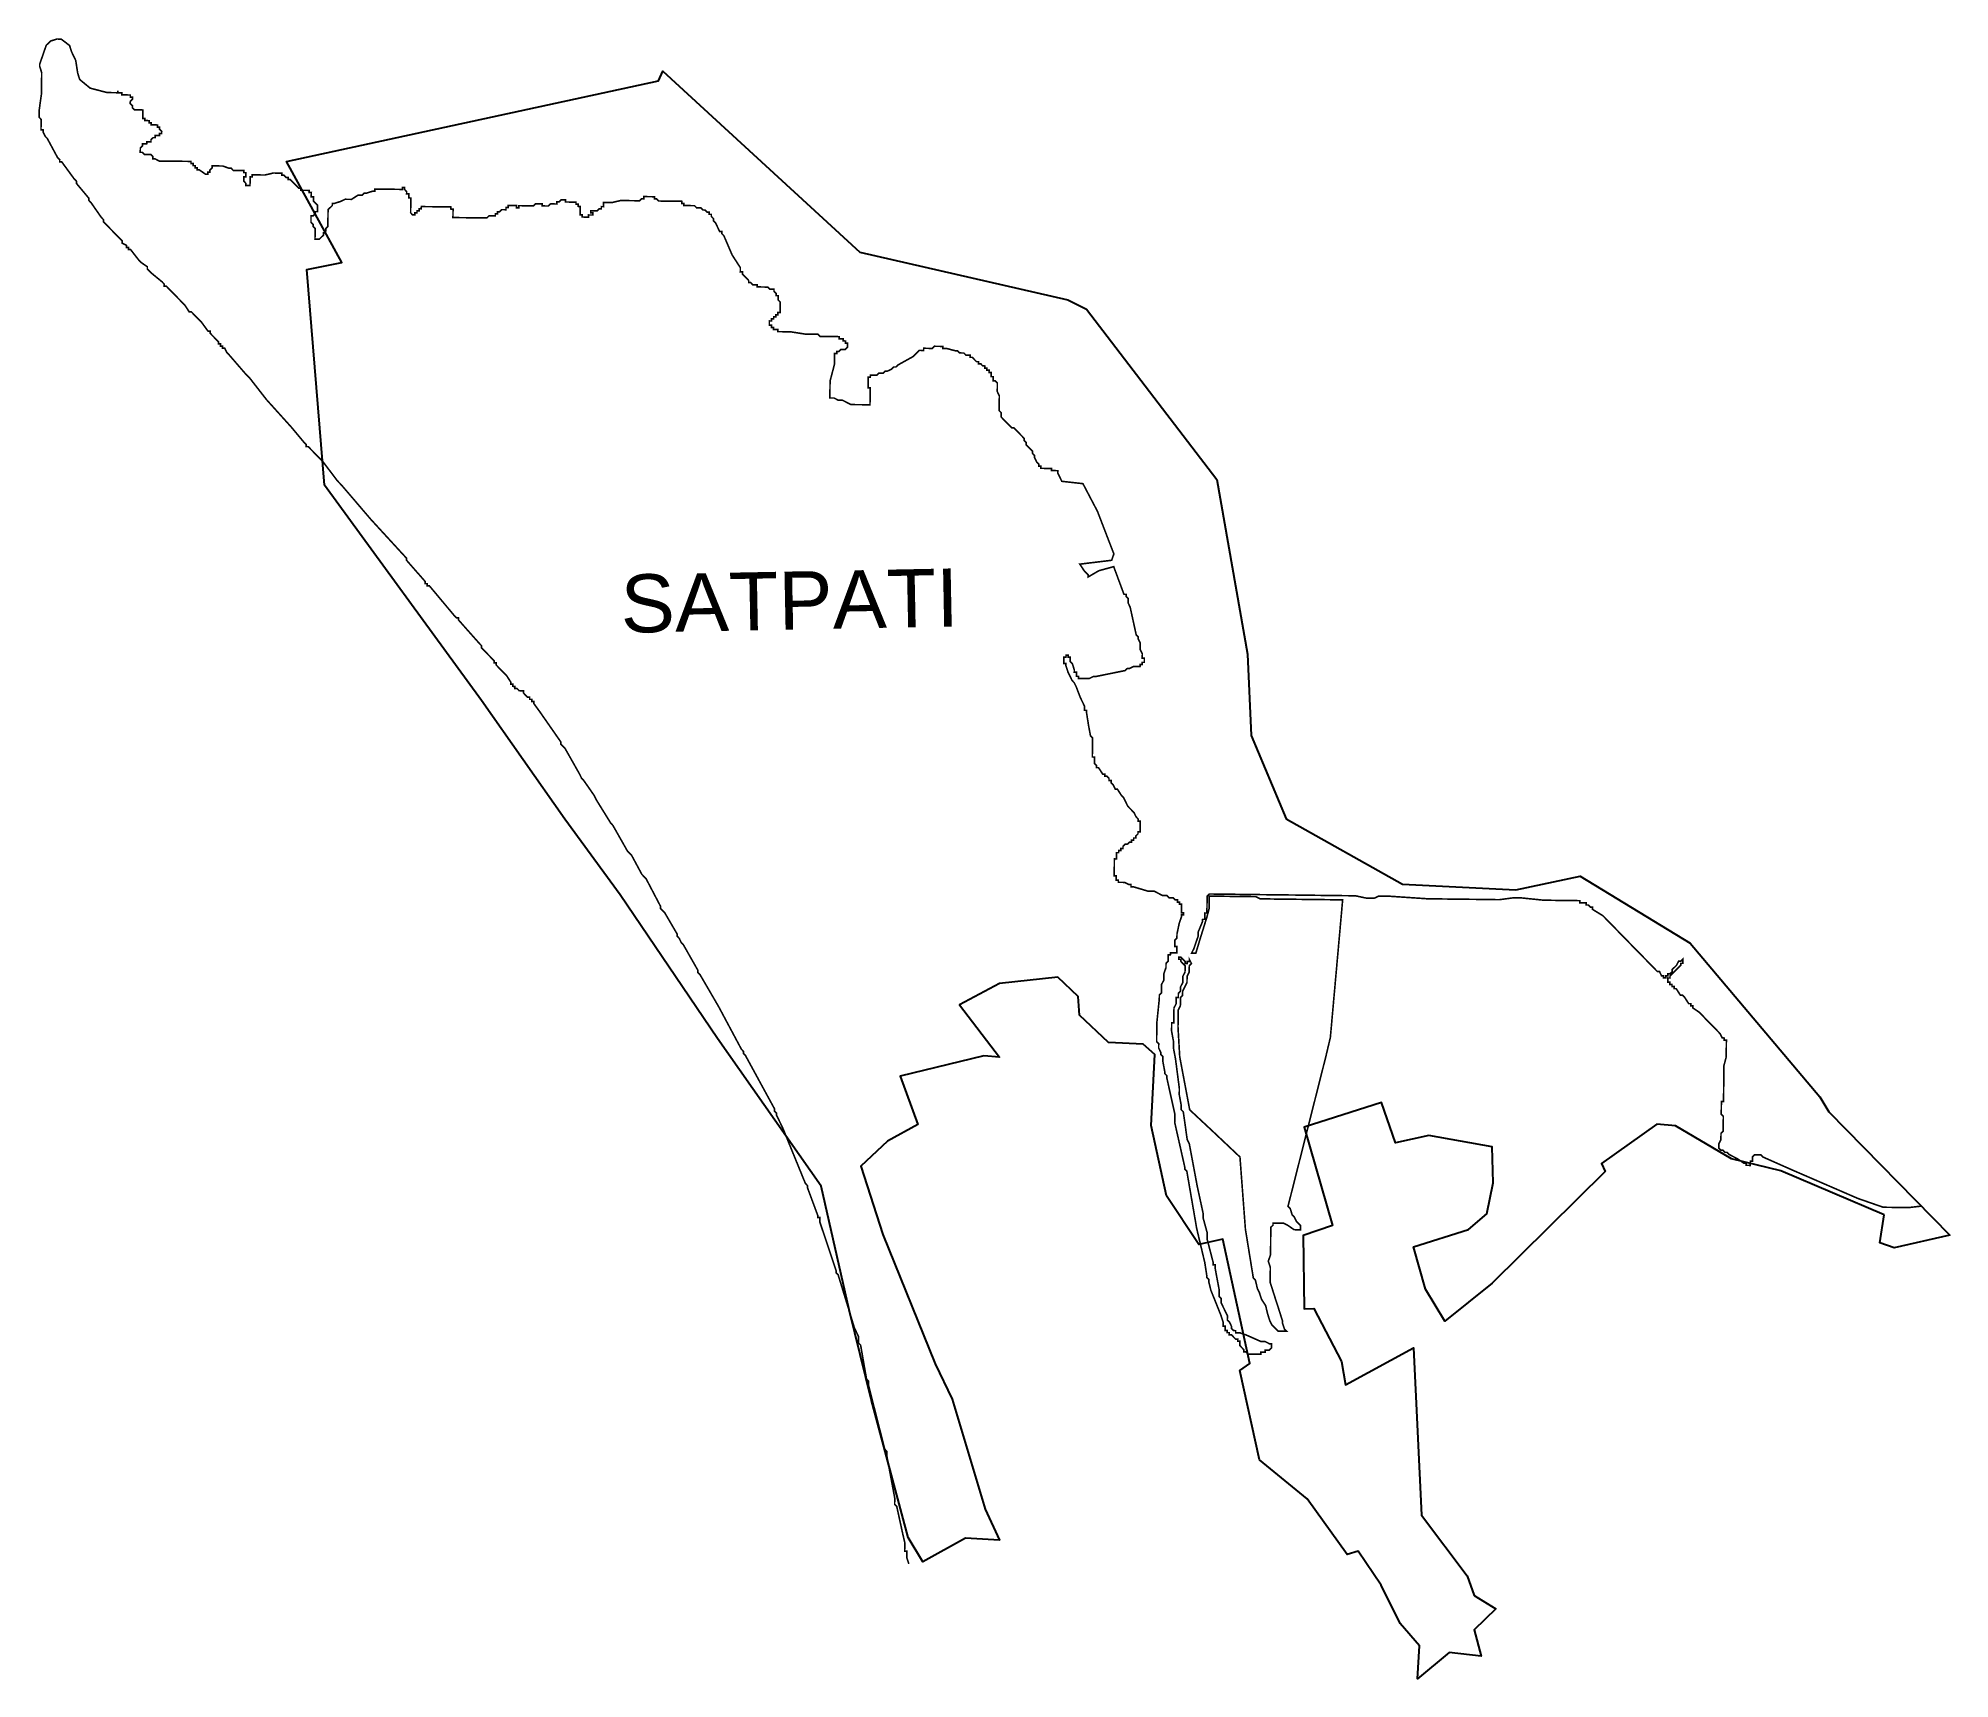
# Model space of a CAD drawing. Header units: metres. Extents: x 258380 to 261959, y 2180031 to 2183104.
import ezdxf

# ---------------------------------------------------------------- set-up
doc = ezdxf.new("R2010")
doc.units = ezdxf.units.M
for name, color, linetype in [('HIGH TIDE LINE', 6, 'Continuous'), ('village', 3, 'Continuous'), ('VILLAGE NAME', 250, 'Continuous')]:
    doc.layers.add(name, color=color, linetype=linetype)
doc.styles.get("Standard").update_dxf_attribs({"font": 'simplex.shx'})

msp = doc.modelspace()

# ---------------------------------------------------------------- linework, layer by layer
at = {"layer": 'HIGH TIDE LINE', "lineweight": 35, "const_width": 3}
msp.add_lwpolyline([(261906, 2180916.6), (261882.3, 2180913.9), (261834.8, 2180914.5), (261787.4, 2180931), (261665.1, 2180984), (261609.8, 2181008.5), (261605.9, 2181012.5), (261602, 2181012.6), (261598, 2181012.6), (261594, 2181012.7), (261590, 2181008.7), (261590, 2181004.8), (261589.9, 2181000.8), (261586, 2181000.9), (261585.9, 2180996.9), (261585.9, 2180992.9), (261581.9, 2180993), (261577.9, 2180993), (261578, 2180997), (261574, 2180997), (261562.2, 2181005.1), (261546.5, 2181013.2), (261542.5, 2181017.3), (261538.6, 2181017.3), (261534.7, 2181021.3), (261530.7, 2181021.4), (261526.8, 2181025.4), (261526.8, 2181029.4), (261526.9, 2181033.3), (261530.9, 2181041.2), (261531, 2181049.1), (261531.1, 2181053.1), (261535.1, 2181057), (261535.1, 2181061), (261535.2, 2181064.9), (261535.2, 2181068.9), (261535.3, 2181072.9), (261535.3, 2181076.8), (261535.4, 2181080.8), (261535.4, 2181084.8), (261531.5, 2181088.8), (261531.6, 2181092.8), (261531.6, 2181096.7), (261531.7, 2181100.7), (261531.7, 2181104.7), (261531.8, 2181108.6), (261531.8, 2181112.6), (261535.8, 2181112.5), (261535.8, 2181116.5), (261535.9, 2181124.4), (261536, 2181128.4), (261536, 2181132.4), (261536.1, 2181140.3), (261536.2, 2181144.3), (261536.2, 2181148.2), (261536.3, 2181156.2), (261536.4, 2181160.1), (261536.4, 2181164.1), (261536.5, 2181172), (261536.5, 2181176), (261536.6, 2181180), (261540.8, 2181195.8), (261540.9, 2181207.7), (261541, 2181215.6), (261541, 2181219.6), (261541.1, 2181223.5), (261541.1, 2181227.5), (261537.2, 2181227.6), (261537.2, 2181231.5), (261533.3, 2181231.6), (261529.4, 2181239.5), (261525.5, 2181243.6), (261521.6, 2181247.6), (261517.6, 2181251.6), (261513.7, 2181255.6), (261502, 2181267.6), (261498.1, 2181271.7), (261494.1, 2181275.7), (261490.2, 2181279.7), (261478.4, 2181287.8), (261478.5, 2181291.7), (261474.5, 2181291.8), (261474.6, 2181295.8), (261470.6, 2181295.8), (261462.8, 2181307.8), (261458.9, 2181311.8), (261454.9, 2181311.9), (261447.1, 2181323.9), (261443.2, 2181323.9), (261443.2, 2181327.9), (261439.3, 2181327.9), (261439.3, 2181331.9), (261435.3, 2181331.9), (261435.4, 2181335.9), (261431.4, 2181335.9), (261431.5, 2181339.9), (261431.5, 2181343.9), (261435.5, 2181343.8), (261435.5, 2181347.8), (261443.6, 2181355.6), (261451.6, 2181363.5), (261455.6, 2181367.4), (261455.7, 2181371.3), (261459.6, 2181371.3), (261459.7, 2181375.3), (261459.7, 2181379.2), (261455.7, 2181375.3), (261451.7, 2181375.4), (261447.7, 2181367.5), (261439.6, 2181359.6), (261439.6, 2181355.7), (261435.6, 2181351.8), (261431.6, 2181351.8), (261431.6, 2181347.8), (261427.6, 2181347.9), (261427.6, 2181343.9), (261423.6, 2181344), (261423.6, 2181347.9), (261419.7, 2181348), (261415.8, 2181356), (261411.8, 2181356), (261396.2, 2181372.1), (261392.3, 2181376.1), (261364.8, 2181404.2), (261360.9, 2181408.2), (261353.1, 2181416.2), (261317.8, 2181452.4), (261313.9, 2181456.4), (261310, 2181460.4), (261290.3, 2181472.5), (261290.4, 2181476.5), (261286.4, 2181476.5), (261282.5, 2181480.6), (261278.5, 2181480.6), (261278.6, 2181484.6), (261274.6, 2181484.6), (261270.6, 2181484.7), (261266.7, 2181484.7), (261266.7, 2181488.7), (261262.8, 2181488.7), (261258.8, 2181488.8), (261254.8, 2181488.8), (261239, 2181489), (261215.2, 2181489.3), (261211.2, 2181489.4), (261207.2, 2181489.4), (261203.3, 2181489.5), (261199.3, 2181489.5), (261155.7, 2181494), (261151.8, 2181494.1), (261147.8, 2181494.1), (261143.8, 2181494.2), (261116, 2181490.5), (261108.1, 2181490.6), (261104.1, 2181490.7), (261064.5, 2181491.2), (261060.5, 2181491.2), (261056.6, 2181491.3), (261052.6, 2181491.3), (261020.9, 2181491.7), (260981.2, 2181492.2), (260909.9, 2181497), (260905.9, 2181497.1), (260902, 2181497.1), (260898, 2181497.2), (260890.1, 2181497.3), (260882.1, 2181493.4), (260878.1, 2181493.4), (260874.2, 2181493.5), (260870.2, 2181493.5), (260866.2, 2181493.6), (260846.4, 2181497.8), (260842.5, 2181497.8), (260838.5, 2181497.9), (260830.6, 2181498), (260826.6, 2181498), (260814.7, 2181498.2), (260810.8, 2181498.2), (260806.8, 2181498.3), (260802.8, 2181498.3), (260798.9, 2181498.4), (260763.2, 2181498.8), (260759.2, 2181498.9), (260751.3, 2181499), (260735.4, 2181499.2), (260727.5, 2181499.3), (260711.6, 2181499.4), (260707.7, 2181499.5), (260691.8, 2181499.7), (260687.8, 2181499.7), (260683.9, 2181499.8), (260664, 2181500), (260660.1, 2181500.1), (260656.1, 2181500.1), (260636.3, 2181500.4), (260632.3, 2181500.4), (260628.3, 2181500.5), (260612.5, 2181500.7), (260608.5, 2181500.7), (260604.6, 2181500.8), (260600.6, 2181500.8), (260596.6, 2181500.9), (260592.7, 2181500.9), (260588.7, 2181501), (260584.7, 2181501), (260580.8, 2181501.1), (260576.8, 2181501.1), (260572.8, 2181501.1), (260568.8, 2181497.2), (260568.8, 2181493.3), (260568.7, 2181485.3), (260568.6, 2181481.4), (260568.6, 2181477.4), (260568.5, 2181473.4), (260568.5, 2181469.5), (260568.4, 2181465.5), (260564.5, 2181465.6), (260564.4, 2181461.6), (260564.4, 2181457.6), (260564.3, 2181453.7), (260560.4, 2181453.7), (260560.3, 2181449.7), (260552.1, 2181430), (260552, 2181422.1), (260543.8, 2181398.4), (260539.8, 2181390.5), (260543.7, 2181390.4), (260547.7, 2181390.4), (260556, 2181418.1), (260568.3, 2181457.6), (260572.5, 2181473.4), (260572.6, 2181481.3), (260572.7, 2181493.2), (260572.8, 2181497.2), (260576.7, 2181497.1), (260584.7, 2181497), (260588.6, 2181497), (260596.6, 2181496.9), (260604.5, 2181496.8), (260612.4, 2181496.7), (260628.3, 2181496.5), (260640.2, 2181496.4), (260652.1, 2181496.2), (260660, 2181496.1), (260667.9, 2181492.1), (260679.8, 2181491.9), (260683.8, 2181491.9), (260695.7, 2181491.7), (260703.6, 2181491.6), (260822.6, 2181490.2), (260799.6, 2181232.6), (260791.2, 2181197), (260720.3, 2180916.3), (260724.3, 2180912.2), (260728.1, 2180900.3), (260732, 2180896.3), (260735.9, 2180888.3), (260743.7, 2180880.3), (260743.7, 2180876.3), (260743.6, 2180872.3), (260731.7, 2180872.5), (260719.9, 2180880.6), (260712, 2180884.6), (260708.1, 2180884.7), (260700.1, 2180884.8), (260692.2, 2180884.9), (260692.2, 2180880.9), (260688.1, 2180877), (260688, 2180869.1), (260688, 2180865.1), (260687.9, 2180861.1), (260687.8, 2180853.2), (260687.8, 2180845.3), (260687.6, 2180833.4), (260687.5, 2180825.4), (260683.4, 2180813.6), (260687.2, 2180801.6), (260687, 2180785.8), (260686.9, 2180773.9), (260690.7, 2180761.9), (260694.5, 2180750), (260698.3, 2180738), (260702.2, 2180726.1), (260706, 2180714.1), (260709.8, 2180702.2), (260709.7, 2180698.2), (260713.6, 2180686.3), (260717.5, 2180682.3), (260713.5, 2180682.3), (260705.6, 2180682.4), (260701.6, 2180682.5), (260697.7, 2180686.5), (260689.9, 2180694.5), (260686, 2180702.5), (260682.2, 2180714.4), (260678.4, 2180730.3), (260670.6, 2180742.3), (260666.8, 2180754.3), (260662.9, 2180762.3), (260659.2, 2180778.2), (260655.3, 2180782.2), (260640.5, 2180873.6), (260630.3, 2181008.6), (260579.3, 2181056.8), (260536.2, 2181097), (260517.5, 2181196.4), (260514.3, 2181252), (260514.5, 2181267.8), (260514.6, 2181283.7), (260518.7, 2181291.6), (260518.8, 2181295.5), (260518.9, 2181307.4), (260522.9, 2181311.4), (260523, 2181319.3), (260527.1, 2181327.2), (260531.1, 2181335.1), (260531.3, 2181347), (260535.3, 2181354.8), (260535.4, 2181362.8), (260535.5, 2181366.7), (260539.5, 2181370.7), (260535.6, 2181378.6), (260535.6, 2181374.7), (260531.6, 2181374.7), (260531.6, 2181370.8), (260527.6, 2181370.8), (260527.7, 2181374.8), (260523.7, 2181378.8), (260519.8, 2181382.8), (260515.9, 2181382.8), (260515.8, 2181378.9), (260519.8, 2181378.8), (260519.7, 2181374.9), (260523.6, 2181370.9), (260527.6, 2181366.8), (260527.5, 2181362.9), (260527.5, 2181358.9), (260527.4, 2181354.9), (260523.4, 2181347.1), (260523.3, 2181343.1), (260523.3, 2181339.1), (260523.2, 2181335.2), (260519.1, 2181327.3), (260519.1, 2181323.3), (260519, 2181319.3), (260515, 2181315.4), (260514.9, 2181307.5), (260511, 2181307.5), (260510.9, 2181303.6), (260510.9, 2181299.6), (260510.8, 2181295.6), (260506.8, 2181287.8), (260506.7, 2181283.8), (260506.7, 2181279.8), (260506.6, 2181275.9), (260506.4, 2181260), (260502.5, 2181260), (260502.4, 2181256.1), (260502.4, 2181252.1), (260502.3, 2181248.1), (260502.3, 2181244.2), (260506, 2181224.3), (260505.9, 2181220.3), (260505.9, 2181216.4), (260505.8, 2181212.4), (260509.6, 2181192.5), (260516.8, 2181136.9), (260516.7, 2181129), (260516.7, 2181125), (260520.4, 2181105.1), (260520.3, 2181101.2), (260520.3, 2181097.2), (260524.2, 2181093.2), (260531.5, 2181041.5), (260535.4, 2181033.5), (260550.3, 2180954), (260561.5, 2180902.3), (260561.4, 2180894.4), (260569, 2180866.5), (260569, 2180862.6), (260568.9, 2180858.6), (260568.9, 2180854.6), (260580.2, 2180810.9), (260580.2, 2180806.9), (260584.2, 2180806.9), (260584.1, 2180802.9), (260584.1, 2180798.9), (260591.5, 2180759.2), (260591.5, 2180755.2), (260591.4, 2180751.2), (260591.4, 2180747.3), (260595.3, 2180743.3), (260595.2, 2180739.3), (260595.2, 2180735.3), (260606.8, 2180711.4), (260606.7, 2180703.5), (260610.6, 2180699.4), (260614.5, 2180691.5), (260614.4, 2180687.5), (260618.3, 2180683.5), (260622.3, 2180683.4), (260622.3, 2180679.5), (260626.2, 2180679.4), (260630.2, 2180679.4), (260642, 2180675.3), (260669.7, 2180663), (260677.6, 2180662.9), (260685.5, 2180658.9), (260689.4, 2180658.8), (260689.4, 2180654.8), (260689.3, 2180650.9), (260685.3, 2180647), (260681.4, 2180647), (260677.4, 2180647.1), (260677.3, 2180643.1), (260673.4, 2180643.1), (260669.4, 2180643.2), (260669.4, 2180639.2), (260665.4, 2180639.3), (260661.4, 2180639.3), (260657.5, 2180639.4), (260653.5, 2180639.4), (260649.5, 2180639.5), (260645.6, 2180639.5), (260641.7, 2180643.5), (260637.7, 2180643.6), (260637.7, 2180647.5), (260633.8, 2180651.6), (260629.9, 2180655.6), (260630, 2180659.5), (260630, 2180663.5), (260626, 2180663.5), (260626.1, 2180667.5), (260622.1, 2180667.6), (260618.2, 2180671.6), (260614.3, 2180675.6), (260610.3, 2180675.6), (260610.4, 2180679.6), (260606.4, 2180679.7), (260606.5, 2180683.6), (260602.5, 2180683.7), (260602.5, 2180687.6), (260602.6, 2180691.6), (260598.6, 2180691.6), (260598.7, 2180695.6), (260598.7, 2180699.6), (260594.9, 2180711.5), (260575.7, 2180759.4), (260571.9, 2180775.3), (260571.9, 2180779.2), (260568, 2180783.3), (260568.1, 2180787.2), (260564.4, 2180811.1), (260549.3, 2180874.7), (260530.8, 2180982), (260526.9, 2180986.1), (260526.9, 2180990), (260508.1, 2181073.5), (260508.2, 2181081.5), (260508.3, 2181089.4), (260493.3, 2181157), (260493.3, 2181161), (260489.4, 2181165), (260489.4, 2181169), (260485.7, 2181188.9), (260485.8, 2181192.8), (260485.8, 2181196.8), (260481.9, 2181200.8), (260482, 2181204.8), (260478.1, 2181212.7), (260478.1, 2181216.7), (260478.2, 2181220.7), (260474.3, 2181224.7), (260474.3, 2181228.7), (260474.4, 2181232.6), (260474.4, 2181236.6), (260474.5, 2181240.6), (260474.5, 2181244.5), (260474.6, 2181248.5), (260474.6, 2181252.5), (260474.7, 2181256.4), (260474.7, 2181260.4), (260479.2, 2181304), (260479.3, 2181307.9), (260479.3, 2181311.9), (260483.3, 2181315.8), (260483.5, 2181327.7), (260483.5, 2181331.7), (260487.6, 2181339.6), (260487.6, 2181343.5), (260487.7, 2181347.5), (260487.7, 2181351.5), (260491.8, 2181363.3), (260491.9, 2181371.2), (260495.9, 2181375.2), (260496, 2181379.1), (260496, 2181383.1), (260496.1, 2181387.1), (260500, 2181387), (260500.1, 2181391), (260504.1, 2181390.9), (260508, 2181390.9), (260512, 2181390.8), (260512, 2181394.8), (260512.1, 2181398.8), (260512.1, 2181402.7), (260508.2, 2181402.8), (260508.2, 2181406.7), (260508.3, 2181410.7), (260508.3, 2181414.7), (260512.3, 2181418.6), (260512.4, 2181426.5), (260516.6, 2181446.3), (260520.7, 2181458.2), (260520.8, 2181462.1), (260524.8, 2181462.1), (260524.8, 2181466), (260520.8, 2181466.1), (260520.9, 2181470.1), (260520.9, 2181474), (260521, 2181478), (260521, 2181481.9), (260517.1, 2181482), (260517.1, 2181486), (260513.2, 2181486), (260513.2, 2181490), (260509.2, 2181490), (260505.3, 2181494), (260497.4, 2181494.1), (260493.5, 2181498.2), (260489.5, 2181498.2), (260485.5, 2181498.2), (260469.8, 2181506.4), (260465.8, 2181506.4), (260461.9, 2181506.5), (260457.9, 2181506.5), (260430.2, 2181514.8), (260426.3, 2181514.8), (260426.3, 2181518.8), (260422.3, 2181518.9), (260414.5, 2181522.9), (260406.5, 2181523), (260402.6, 2181523.1), (260402.6, 2181527), (260398.6, 2181527.1), (260398.7, 2181531), (260398.7, 2181535), (260394.8, 2181535.1), (260394.8, 2181539), (260394.9, 2181543), (260394.9, 2181547), (260395, 2181550.9), (260395.1, 2181558.9), (260395.1, 2181562.8), (260395.2, 2181566.8), (260399.1, 2181566.7), (260399.2, 2181570.7), (260399.2, 2181574.7), (260399.3, 2181578.6), (260403.2, 2181578.6), (260403.3, 2181582.6), (260407.3, 2181582.5), (260407.3, 2181586.5), (260411.3, 2181586.4), (260411.3, 2181590.4), (260415.3, 2181594.3), (260419.3, 2181594.3), (260423.3, 2181598.2), (260427.3, 2181598.1), (260427.3, 2181602.1), (260431.3, 2181602), (260431.3, 2181606), (260435.3, 2181606), (260435.4, 2181609.9), (260439.4, 2181613.8), (260439.4, 2181617.8), (260443.4, 2181617.8), (260443.4, 2181621.7), (260443.5, 2181625.7), (260443.5, 2181629.7), (260443.6, 2181633.6), (260443.6, 2181637.6), (260439.7, 2181637.6), (260439.7, 2181641.6), (260435.8, 2181645.6), (260431.9, 2181653.6), (260424.1, 2181661.6), (260420.2, 2181665.6), (260416.3, 2181673.6), (260412.4, 2181681.6), (260408.5, 2181685.6), (260400.7, 2181697.6), (260396.8, 2181697.7), (260392.9, 2181705.6), (260389, 2181709.7), (260389, 2181713.6), (260385.1, 2181713.7), (260385.1, 2181717.6), (260381.2, 2181721.7), (260377.2, 2181721.7), (260377.3, 2181725.7), (260373.3, 2181725.7), (260365.5, 2181737.7), (260361.6, 2181737.8), (260361.6, 2181741.7), (260357.7, 2181745.7), (260357.7, 2181749.7), (260357.8, 2181753.7), (260357.8, 2181757.6), (260353.9, 2181757.7), (260353.9, 2181761.7), (260354, 2181765.6), (260354, 2181769.6), (260354.1, 2181773.6), (260354.1, 2181777.5), (260354.2, 2181781.5), (260354.2, 2181785.5), (260354.3, 2181789.4), (260354.3, 2181793.4), (260350.4, 2181797.4), (260346.7, 2181817.3), (260343, 2181841.1), (260343, 2181845.1), (260339.1, 2181845.1), (260339.1, 2181849.1), (260339.2, 2181853.1), (260331.4, 2181869), (260323.8, 2181889), (260319.9, 2181896.9), (260316, 2181900.9), (260308.2, 2181916.9), (260304.4, 2181928.9), (260304.5, 2181932.8), (260300.5, 2181932.9), (260300.5, 2181936.8), (260300.6, 2181940.8), (260300.6, 2181944.8), (260304.6, 2181944.7), (260304.7, 2181948.7), (260308.6, 2181948.6), (260308.6, 2181944.7), (260312.5, 2181944.6), (260312.4, 2181936.7), (260316.4, 2181932.7), (260320.2, 2181920.7), (260320.1, 2181916.8), (260324.1, 2181916.7), (260324, 2181912.8), (260324, 2181908.8), (260328, 2181908.7), (260327.9, 2181904.8), (260331.9, 2181904.7), (260335.8, 2181904.7), (260339.8, 2181904.6), (260343.8, 2181904.6), (260347.7, 2181904.5), (260355.7, 2181908.4), (260359.7, 2181908.3), (260415.3, 2181919.6), (260419.4, 2181923.5), (260423.3, 2181923.4), (260431.3, 2181927.3), (260439.2, 2181927.2), (260443.2, 2181927.2), (260443.3, 2181931.1), (260447.2, 2181931.1), (260447.3, 2181935), (260451.2, 2181935), (260451.3, 2181939), (260451.3, 2181942.9), (260447.4, 2181943), (260447.4, 2181946.9), (260447.5, 2181950.9), (260443.6, 2181958.9), (260443.7, 2181970.8), (260439.9, 2181978.8), (260439.9, 2181982.7), (260436, 2181986.7), (260424.7, 2182038.4), (260420.9, 2182046.4), (260421, 2182054.4), (260417, 2182058.4), (260417.1, 2182062.3), (260413.1, 2182062.4), (260393.9, 2182114.2), (260366.1, 2182106.6), (260346.1, 2182094.9), (260346.2, 2182098.9), (260342.2, 2182102.9), (260338.3, 2182106.9), (260330.5, 2182118.9), (260390.1, 2182126.1), (260394.2, 2182138), (260363.5, 2182217.7), (260336.3, 2182269.6), (260296.7, 2182274), (260289, 2182290), (260289.1, 2182294), (260285.1, 2182294), (260281.1, 2182294.1), (260277.2, 2182294.1), (260277.2, 2182298.1), (260269.3, 2182298.2), (260265.3, 2182298.2), (260261.3, 2182298.3), (260257.4, 2182298.3), (260257.4, 2182302.3), (260253.5, 2182302.3), (260253.5, 2182306.3), (260249.6, 2182310.3), (260245.7, 2182318.3), (260245.8, 2182322.3), (260241.9, 2182326.3), (260241.9, 2182330.2), (260238, 2182334.3), (260234.1, 2182338.3), (260230.2, 2182342.3), (260230.2, 2182346.3), (260226.3, 2182350.3), (260226.3, 2182354.2), (260222.4, 2182358.3), (260218.5, 2182362.3), (260214.6, 2182366.3), (260210.7, 2182370.3), (260206.8, 2182374.3), (260202.8, 2182374.4), (260198.9, 2182378.4), (260195, 2182382.4), (260191, 2182386.4), (260187.1, 2182390.4), (260183.2, 2182394.4), (260183.3, 2182398.4), (260183.3, 2182402.4), (260179.4, 2182406.4), (260179.5, 2182414.3), (260179.5, 2182418.3), (260179.6, 2182422.2), (260179.6, 2182426.2), (260179.7, 2182430.2), (260179.7, 2182434.1), (260175.9, 2182442.1), (260175.9, 2182446.1), (260176, 2182450.1), (260176, 2182454), (260176, 2182458), (260172.1, 2182462), (260168.2, 2182462), (260168.2, 2182466), (260168.3, 2182470), (260164.3, 2182470), (260164.3, 2182474), (260164.4, 2182478), (260160.4, 2182478), (260160.5, 2182482), (260156.5, 2182482), (260156.6, 2182486), (260152.6, 2182486), (260152.6, 2182490), (260148.7, 2182490.1), (260144.8, 2182494.1), (260140.8, 2182494.1), (260140.8, 2182498.1), (260136.9, 2182498.1), (260129, 2182506.2), (260125.1, 2182506.2), (260125.1, 2182510.2), (260121.2, 2182510.2), (260117.2, 2182510.3), (260113.3, 2182514.3), (260105.4, 2182514.4), (260101.4, 2182518.4), (260097.5, 2182518.4), (260081.7, 2182522.6), (260077.7, 2182522.7), (260073.7, 2182522.7), (260073.8, 2182526.7), (260069.8, 2182526.7), (260065.8, 2182526.8), (260061.9, 2182526.8), (260057.9, 2182526.9), (260053.9, 2182522.9), (260046, 2182523), (260042, 2182523.1), (260038, 2182523.1), (260038, 2182519.2), (260034, 2182519.2), (260030.1, 2182519.3), (260018, 2182507.5), (259990.1, 2182492), (259986, 2182488.1), (259982.1, 2182488.1), (259978.1, 2182484.2), (259970.1, 2182480.3), (259966.1, 2182480.4), (259962.1, 2182476.5), (259958.1, 2182476.5), (259954.2, 2182476.6), (259950.2, 2182472.6), (259946.2, 2182472.7), (259942.2, 2182472.7), (259938.3, 2182472.8), (259938.2, 2182468.8), (259934.3, 2182468.9), (259934.2, 2182464.9), (259934.2, 2182460.9), (259934.1, 2182457), (259934.1, 2182453), (259934, 2182449), (259938, 2182449), (259937.9, 2182445), (259937.9, 2182441.1), (259937.8, 2182437.1), (259937.8, 2182433.1), (259937.7, 2182429.2), (259937.7, 2182425.2), (259937.6, 2182421.2), (259937.6, 2182417.3), (259933.6, 2182417.3), (259929.7, 2182417.4), (259925.7, 2182417.4), (259921.7, 2182417.5), (259917.8, 2182417.5), (259913.8, 2182417.6), (259909.8, 2182417.6), (259905.9, 2182417.7), (259901.9, 2182417.7), (259894, 2182421.8), (259886.1, 2182425.8), (259878.2, 2182425.9), (259870.3, 2182430), (259866.4, 2182430), (259862.4, 2182430.1), (259862.4, 2182434.1), (259862.5, 2182438), (259862.5, 2182442), (259862.6, 2182446), (259862.7, 2182453.9), (259862.8, 2182461.8), (259871.1, 2182493.4), (259871.2, 2182497.4), (259871.2, 2182505.3), (259871.3, 2182509.3), (259871.3, 2182513.3), (259875.3, 2182513.2), (259875.4, 2182517.2), (259879.3, 2182517.1), (259883.3, 2182521.1), (259887.3, 2182521), (259891.3, 2182521), (259895.3, 2182524.9), (259895.3, 2182528.9), (259895.4, 2182532.8), (259891.4, 2182532.9), (259891.5, 2182536.8), (259887.5, 2182536.9), (259887.5, 2182540.8), (259883.6, 2182540.9), (259879.6, 2182540.9), (259879.7, 2182544.9), (259875.7, 2182545), (259871.7, 2182545), (259867.8, 2182545.1), (259863.8, 2182545.1), (259844, 2182545.3), (259840.1, 2182549.4), (259836.1, 2182549.4), (259824.2, 2182549.6), (259820.2, 2182549.6), (259816.3, 2182549.7), (259788.6, 2182554), (259772.7, 2182554.2), (259768.7, 2182554.2), (259764.8, 2182554.2), (259764.8, 2182558.2), (259760.8, 2182558.3), (259756.9, 2182558.3), (259756.9, 2182562.3), (259753, 2182562.3), (259753, 2182566.3), (259749.1, 2182566.3), (259749.1, 2182570.3), (259749.1, 2182574.3), (259753.1, 2182574.2), (259753.2, 2182578.2), (259757.1, 2182578.1), (259757.2, 2182582.1), (259761.1, 2182582.1), (259761.2, 2182586), (259765.2, 2182586), (259765.2, 2182589.9), (259769.2, 2182589.9), (259769.2, 2182593.9), (259769.3, 2182597.8), (259769.3, 2182601.8), (259769.4, 2182605.8), (259769.4, 2182609.7), (259765.5, 2182613.7), (259765.5, 2182617.7), (259765.6, 2182621.7), (259761.6, 2182621.7), (259761.7, 2182625.7), (259757.8, 2182629.7), (259757.8, 2182633.7), (259753.8, 2182633.7), (259749.9, 2182633.8), (259746, 2182637.8), (259742, 2182637.8), (259738, 2182637.9), (259730.1, 2182638), (259726.1, 2182638), (259726.2, 2182642), (259722.2, 2182642), (259718.2, 2182642.1), (259714.3, 2182646.1), (259710.4, 2182646.1), (259710.4, 2182650.1), (259706.5, 2182654.1), (259702.6, 2182658.1), (259698.7, 2182662.2), (259698.7, 2182666.1), (259694.7, 2182666.2), (259694.8, 2182670.1), (259694.8, 2182674.1), (259679.3, 2182698.1), (259663.9, 2182734), (259659.9, 2182738), (259660, 2182742), (259656, 2182742), (259648.3, 2182758), (259644.4, 2182762), (259644.4, 2182765.9), (259640.5, 2182770), (259640.5, 2182773.9), (259636.6, 2182774), (259636.6, 2182777.9), (259632.7, 2182778), (259628.7, 2182782), (259624.8, 2182782.1), (259620.9, 2182786.1), (259612.9, 2182786.2), (259609, 2182790.2), (259605, 2182790.2), (259601.1, 2182790.3), (259597.1, 2182790.3), (259593.2, 2182790.4), (259589.2, 2182790.4), (259589.2, 2182794.4), (259585.3, 2182794.4), (259585.3, 2182798.4), (259581.4, 2182798.5), (259577.4, 2182798.5), (259573.4, 2182798.6), (259553.6, 2182798.8), (259549.6, 2182798.8), (259545.7, 2182798.9), (259541.7, 2182798.9), (259537.8, 2182803), (259533.8, 2182803), (259533.9, 2182807), (259529.9, 2182807), (259525.9, 2182807.1), (259522, 2182807.1), (259518, 2182807.2), (259514, 2182807.2), (259514, 2182803.2), (259510, 2182803.3), (259506, 2182799.4), (259498.1, 2182799.5), (259490.2, 2182799.6), (259474.3, 2182799.8), (259470.3, 2182799.8), (259454.4, 2182796), (259450.4, 2182796.1), (259446.5, 2182796.1), (259442.5, 2182796.2), (259438.6, 2182796.2), (259438.5, 2182792.3), (259438.5, 2182788.3), (259434.5, 2182788.4), (259434.4, 2182784.4), (259430.5, 2182784.4), (259426.5, 2182780.5), (259422.5, 2182780.6), (259418.5, 2182780.6), (259414.6, 2182780.7), (259414.5, 2182776.7), (259418.5, 2182776.6), (259418.4, 2182772.7), (259414.5, 2182772.7), (259410.5, 2182772.8), (259410.5, 2182768.8), (259406.5, 2182768.9), (259402.5, 2182768.9), (259398.6, 2182769), (259398.6, 2182772.9), (259394.6, 2182773), (259394.7, 2182776.9), (259394.7, 2182780.9), (259394.8, 2182784.9), (259394.8, 2182788.8), (259390.9, 2182788.9), (259390.9, 2182792.9), (259387, 2182792.9), (259387, 2182796.9), (259383, 2182796.9), (259379.1, 2182797), (259375.1, 2182797), (259371.1, 2182797.1), (259367.2, 2182797.1), (259367.2, 2182801.1), (259363.3, 2182801.1), (259359.3, 2182801.2), (259355.3, 2182797.3), (259351.3, 2182797.3), (259351.3, 2182793.3), (259347.3, 2182793.4), (259343.3, 2182793.4), (259339.4, 2182793.5), (259335.4, 2182789.6), (259331.4, 2182789.6), (259327.4, 2182789.7), (259323.5, 2182789.7), (259323.5, 2182793.7), (259319.5, 2182793.7), (259315.6, 2182793.8), (259311.6, 2182793.8), (259307.6, 2182789.9), (259303.6, 2182790), (259299.7, 2182790), (259291.7, 2182790.1), (259287.8, 2182790.1), (259283.8, 2182790.2), (259279.8, 2182790.2), (259279.8, 2182786.3), (259275.8, 2182786.3), (259275.9, 2182790.3), (259271.9, 2182790.3), (259267.9, 2182790.4), (259264, 2182790.4), (259260, 2182790.5), (259260, 2182786.5), (259256, 2182786.6), (259256, 2182782.6), (259252, 2182782.7), (259248, 2182782.7), (259244, 2182778.8), (259240, 2182778.8), (259240, 2182774.9), (259236, 2182774.9), (259236, 2182770.9), (259232, 2182771), (259228, 2182771), (259224.1, 2182771.1), (259220.1, 2182767.2), (259216.1, 2182767.2), (259212.1, 2182767.3), (259208.2, 2182767.3), (259204.2, 2182767.4), (259200.2, 2182767.4), (259196.3, 2182767.5), (259192.3, 2182767.5), (259188.3, 2182767.6), (259184.4, 2182767.6), (259180.4, 2182767.7), (259176.5, 2182767.7), (259172.5, 2182767.8), (259168.5, 2182767.8), (259164.6, 2182767.9), (259160.6, 2182767.9), (259156.6, 2182768), (259156.7, 2182771.9), (259156.8, 2182779.9), (259156.8, 2182783.8), (259152.9, 2182783.9), (259152.9, 2182787.8), (259148.9, 2182787.9), (259145, 2182787.9), (259141, 2182788), (259137, 2182788), (259133.1, 2182788.1), (259121.2, 2182788.2), (259117.2, 2182788.3), (259113.2, 2182788.3), (259109.3, 2182788.4), (259105.3, 2182788.4), (259101.4, 2182788.5), (259097.4, 2182788.5), (259097.3, 2182784.5), (259093.4, 2182784.6), (259093.3, 2182780.6), (259089.4, 2182780.7), (259089.3, 2182776.7), (259085.3, 2182776.8), (259085.3, 2182772.8), (259081.3, 2182772.8), (259077.4, 2182776.9), (259077.5, 2182780.8), (259077.5, 2182784.8), (259077.6, 2182788.8), (259077.6, 2182792.7), (259077.7, 2182796.7), (259077.8, 2182804.6), (259073.8, 2182804.7), (259073.8, 2182808.6), (259073.9, 2182812.6), (259069.9, 2182812.6), (259070, 2182816.6), (259066.1, 2182820.6), (259066.1, 2182824.6), (259062.1, 2182824.6), (259062.1, 2182820.7), (259058.1, 2182820.7), (259054.2, 2182820.8), (259050.2, 2182820.8), (259046.2, 2182820.9), (259042.3, 2182820.9), (259038.3, 2182821), (259034.3, 2182821), (259030.4, 2182821.1), (259026.4, 2182821.1), (259022.4, 2182821.2), (259018.5, 2182821.2), (259014.5, 2182821.3), (259010.5, 2182821.3), (259010.5, 2182817.3), (259006.5, 2182817.4), (258994.6, 2182813.6), (258990.6, 2182813.6), (258986.6, 2182809.7), (258982.6, 2182809.7), (258978.7, 2182809.8), (258966.7, 2182802), (258958.7, 2182802.1), (258954.8, 2182802.2), (258946.8, 2182798.3), (258934.9, 2182794.5), (258930.9, 2182794.5), (258930.8, 2182790.5), (258926.8, 2182786.6), (258922.8, 2182782.7), (258922.7, 2182774.8), (258922.7, 2182770.8), (258922.6, 2182766.8), (258922.6, 2182762.9), (258922.5, 2182758.9), (258922.5, 2182755), (258922.4, 2182751), (258918.4, 2182747.1), (258918.4, 2182743.1), (258918.3, 2182739.1), (258914.3, 2182739.2), (258914.3, 2182735.2), (258910.3, 2182731.3), (258906.3, 2182727.4), (258902.3, 2182727.4), (258898.3, 2182727.5), (258898.4, 2182731.4), (258898.4, 2182735.4), (258898.5, 2182739.4), (258898.5, 2182743.3), (258898.6, 2182747.3), (258894.7, 2182751.3), (258894.7, 2182755.3), (258890.8, 2182759.3), (258890.8, 2182763.3), (258890.9, 2182767.2), (258890.9, 2182771.2), (258894.9, 2182771.2), (258898.9, 2182775.1), (258899, 2182779), (258902.9, 2182779), (258903, 2182783), (258903, 2182786.9), (258903.1, 2182790.9), (258899.2, 2182794.9), (258895.3, 2182798.9), (258895.3, 2182802.9), (258895.3, 2182806.8), (258891.4, 2182806.9), (258891.4, 2182810.9), (258891.5, 2182814.8), (258887.5, 2182814.9), (258887.6, 2182818.8), (258883.6, 2182818.9), (258879.6, 2182818.9), (258875.7, 2182819), (258871.7, 2182819), (258871.7, 2182823), (258867.8, 2182823.1), (258863.9, 2182827.1), (258859.9, 2182831.1), (258856, 2182835.1), (258852.1, 2182839.1), (258848.2, 2182839.2), (258848.2, 2182843.1), (258844.2, 2182843.2), (258840.3, 2182847.2), (258836.4, 2182847.2), (258836.4, 2182851.2), (258832.4, 2182851.3), (258828.5, 2182851.3), (258824.5, 2182851.3), (258820.5, 2182851.4), (258804.6, 2182847.6), (258800.7, 2182847.7), (258796.7, 2182847.7), (258792.7, 2182847.8), (258784.8, 2182847.9), (258780.8, 2182847.9), (258780.8, 2182843.9), (258776.8, 2182844), (258776.8, 2182840), (258776.7, 2182836.1), (258776.7, 2182832.1), (258776.6, 2182828.1), (258772.7, 2182828.2), (258768.7, 2182828.2), (258768.7, 2182832.2), (258764.8, 2182836.2), (258764.9, 2182840.2), (258764.9, 2182844.1), (258768.9, 2182844.1), (258768.9, 2182848.1), (258769, 2182852), (258765, 2182852.1), (258765.1, 2182856), (258761.1, 2182856.1), (258753.2, 2182856.2), (258749.2, 2182856.2), (258745.2, 2182856.3), (258741.3, 2182860.3), (258737.4, 2182860.3), (258725.5, 2182864.5), (258721.6, 2182864.5), (258717.6, 2182864.6), (258713.6, 2182864.6), (258709.7, 2182864.7), (258705.7, 2182864.7), (258705.6, 2182860.7), (258701.6, 2182856.8), (258701.6, 2182852.9), (258697.6, 2182852.9), (258697.6, 2182848.9), (258693.6, 2182849), (258681.8, 2182857.1), (258677.8, 2182857.1), (258677.9, 2182861.1), (258673.9, 2182861.1), (258674, 2182865.1), (258670, 2182865.1), (258670, 2182869.1), (258666.1, 2182869.2), (258666.1, 2182873.1), (258658.2, 2182873.2), (258654.2, 2182873.3), (258650.3, 2182873.3), (258642.3, 2182873.4), (258638.4, 2182873.5), (258634.4, 2182873.5), (258630.4, 2182873.6), (258626.5, 2182873.6), (258622.5, 2182873.7), (258618.5, 2182873.7), (258614.6, 2182873.7), (258610.6, 2182873.8), (258606.7, 2182873.8), (258598.8, 2182877.9), (258594.8, 2182878), (258594.9, 2182881.9), (258590.9, 2182885.9), (258587, 2182886), (258583, 2182886), (258579, 2182886.1), (258575.1, 2182890.1), (258571.2, 2182890.1), (258571.2, 2182894.1), (258571.3, 2182898.1), (258575.3, 2182902), (258575.3, 2182906), (258579.3, 2182905.9), (258583.2, 2182905.9), (258583.3, 2182909.8), (258587.3, 2182909.8), (258591.2, 2182909.7), (258591.3, 2182913.7), (258595.3, 2182917.6), (258599.3, 2182917.6), (258599.3, 2182921.5), (258603.3, 2182921.5), (258607.2, 2182921.4), (258607.3, 2182925.4), (258611.2, 2182925.4), (258611.3, 2182929.3), (258607.4, 2182933.3), (258607.4, 2182937.3), (258603.5, 2182937.4), (258603.5, 2182941.3), (258599.5, 2182941.4), (258595.6, 2182941.4), (258591.6, 2182941.5), (258591.7, 2182945.4), (258587.7, 2182945.5), (258587.7, 2182949.4), (258583.8, 2182949.5), (258579.8, 2182949.5), (258579.9, 2182953.5), (258575.9, 2182953.6), (258575.9, 2182957.5), (258576, 2182961.5), (258576, 2182965.5), (258576.1, 2182969.4), (258572.1, 2182969.5), (258568.2, 2182969.5), (258564.2, 2182969.6), (258560.2, 2182969.6), (258556.3, 2182973.6), (258556.4, 2182977.6), (258552.4, 2182981.6), (258552.5, 2182985.6), (258556.5, 2182989.5), (258556.6, 2182993.5), (258552.6, 2182993.5), (258552.6, 2182997.5), (258548.7, 2182997.5), (258544.7, 2182997.6), (258540.7, 2182997.6), (258536.8, 2182997.7), (258536.8, 2183001.6), (258532.9, 2183001.7), (258528.9, 2183001.7), (258528.9, 2183005.7), (258528.9, 2183001.7), (258524.9, 2183001.8), (258521, 2183001.8), (258517, 2183001.9), (258513, 2183001.9), (258509.1, 2183002), (258477.4, 2183010.3), (258457.8, 2183026.4), (258454, 2183038.3), (258450.3, 2183062.2), (258442.6, 2183078.2), (258438.8, 2183090.1), (258423, 2183102.2), (258415.1, 2183102.3), (258403.2, 2183098.5), (258395.1, 2183090.6), (258382.8, 2183055.1), (258382.8, 2183051.1), (258386.6, 2183039.2), (258386.5, 2183035.2), (258386.5, 2183031.2), (258386.4, 2183027.3), (258386.3, 2183015.4), (258386.2, 2183011.4), (258386.2, 2183007.4), (258386.1, 2183003.5), (258386.1, 2182999.5), (258381.7, 2182967.8), (258381.7, 2182963.9), (258381.6, 2182959.9), (258381.6, 2182955.9), (258385.5, 2182951.9), (258385.5, 2182948), (258385.4, 2182944), (258385.4, 2182940), (258385.3, 2182936.1), (258385.3, 2182932.1), (258389.2, 2182932), (258389.2, 2182928.1), (258393.1, 2182920.1), (258397, 2182916.1), (258416.4, 2182880.1), (258420.3, 2182876.1), (258420.2, 2182872.2), (258424.2, 2182872.1), (258447.6, 2182840.1), (258451.5, 2182836.1), (258451.5, 2182832.1), (258474.9, 2182804.1), (258474.9, 2182800.1), (258478.8, 2182796.1), (258498.3, 2182768.1), (258502.2, 2182764.1), (258502.1, 2182760.1), (258506.1, 2182756.1), (258510, 2182752.1), (258513.9, 2182748.1), (258529.6, 2182732), (258533.5, 2182728), (258537.4, 2182724), (258537.3, 2182720), (258545.2, 2182715.9), (258545.2, 2182712), (258549.1, 2182711.9), (258549.1, 2182708), (258553.1, 2182707.9), (258568.7, 2182687.9), (258572.6, 2182683.9), (258584.4, 2182675.8), (258584.4, 2182671.8), (258588.3, 2182667.8), (258592.2, 2182663.8), (258611.8, 2182647.7), (258615.7, 2182643.7), (258615.7, 2182639.7), (258619.7, 2182639.7), (258647.1, 2182611.6), (258651, 2182607.5), (258654.9, 2182603.5), (258662.7, 2182591.5), (258666.7, 2182591.5), (258678.4, 2182579.4), (258682.3, 2182575.4), (258686.2, 2182571.4), (258697.9, 2182555.4), (258701.9, 2182555.4), (258701.9, 2182551.4), (258705.8, 2182547.4), (258709.7, 2182543.4), (258713.6, 2182539.3), (258717.5, 2182535.3), (258717.5, 2182531.4), (258721.4, 2182531.3), (258721.4, 2182527.3), (258725.4, 2182527.3), (258725.3, 2182523.3), (258729.3, 2182523.3), (258733.1, 2182515.3), (258737.1, 2182511.3), (258768.3, 2182475.2), (258776.2, 2182467.2), (258807.4, 2182427.1), (258854.4, 2182375), (258877.8, 2182346.9), (258881.7, 2182342.9), (258881.7, 2182339), (258885.7, 2182338.9), (258889.6, 2182334.9), (258909.2, 2182314.8), (258913.1, 2182310.8), (258940.4, 2182274.8), (258948.2, 2182266.7), (259003, 2182202.6), (259065.6, 2182134.4), (259069.5, 2182130.4), (259069.5, 2182126.4), (259104.7, 2182086.3), (259104.6, 2182082.4), (259108.6, 2182082.3), (259108.5, 2182078.4), (259112.5, 2182078.3), (259159.4, 2182022.2), (259163.3, 2182018.2), (259167.3, 2182018.1), (259167.2, 2182014.2), (259206.3, 2181970.1), (259210.3, 2181966), (259210.2, 2181962.1), (259214.1, 2181958.1), (259233.7, 2181938), (259233.7, 2181934), (259237.6, 2181934), (259237.6, 2181930), (259241.5, 2181926), (259257.2, 2181909.9), (259265, 2181897.9), (259264.9, 2181894), (259268.9, 2181893.9), (259268.8, 2181890), (259272.8, 2181889.9), (259272.7, 2181885.9), (259276.7, 2181885.9), (259280.6, 2181881.9), (259284.6, 2181881.8), (259288.6, 2181881.8), (259288.5, 2181877.8), (259292.4, 2181873.8), (259296.3, 2181869.8), (259300.3, 2181869.7), (259300.3, 2181865.8), (259304.2, 2181865.7), (259304.2, 2181861.8), (259308.1, 2181861.7), (259308.1, 2181857.8), (259319.8, 2181841.7), (259358.8, 2181785.7), (259358.7, 2181781.8), (259362.6, 2181777.8), (259366.6, 2181773.7), (259393.7, 2181725.8), (259397.6, 2181717.8), (259401.5, 2181713.8), (259421, 2181685.8), (259424.9, 2181677.8), (259452.1, 2181633.9), (259456, 2181629.8), (259483.2, 2181581.9), (259487.1, 2181577.9), (259491, 2181573.9), (259510.4, 2181537.9), (259514.3, 2181533.9), (259518.2, 2181529.9), (259545.4, 2181478), (259545.3, 2181474.1), (259549.2, 2181470), (259553.2, 2181466), (259576.5, 2181426.1), (259576.4, 2181422.1), (259580.3, 2181418.1), (259584.2, 2181410.1), (259588.1, 2181406.1), (259615.3, 2181358.2), (259615.2, 2181354.2), (259619.2, 2181350.2), (259654.1, 2181290.3), (259696.8, 2181210.4), (259700.7, 2181206.4), (259700.6, 2181202.4), (259704.5, 2181198.4), (259758.9, 2181098.6), (259758.8, 2181094.6), (259762.7, 2181090.6), (259762.7, 2181086.6), (259774.3, 2181062.7), (259816.6, 2180959), (259820.5, 2180955), (259820.5, 2180951.1), (259839.7, 2180899.3), (259839.6, 2180895.3), (259843.6, 2180895.3), (259843.5, 2180887.3), (259874.1, 2180795.7), (259874.1, 2180791.7), (259878, 2180787.7), (259908.5, 2180688.2), (259916.2, 2180672.2), (259916.2, 2180668.3), (259916.1, 2180664.3), (259916.1, 2180660.3), (259920, 2180656.3), (259931.1, 2180592.7), (259935, 2180588.7), (259935, 2180584.7), (259934.9, 2180580.8), (259965.2, 2180461.4), (259969.1, 2180457.4), (259969.1, 2180453.4), (259969, 2180449.5), (259983.9, 2180369.9), (259983.9, 2180366), (259983.8, 2180362), (259983.8, 2180358), (259987.7, 2180354), (259999, 2180302.3), (260002.7, 2180286.4), (260002.7, 2180282.5), (260002.6, 2180278.5), (260002.5, 2180270.6), (260006.5, 2180270.5), (260006.5, 2180266.5), (260006.4, 2180262.6), (260006.4, 2180258.6), (260010.2, 2180246.7)], dxfattribs=at)
at = {"layer": 'village', "color": 3}
msp.add_polyline3d([(261836.7, 2180900.2, 0), (261643.2, 2180982.7, 0), (261551, 2181005.2, 0), (261445.6, 2181066.7, 0), (261410.9, 2181070, 0), (261307.4, 2180996.5, 0), (261314.3, 2180981.5, 0), (261102.8, 2180772.1, 0), (261013.7, 2180701.4, 0), (260977.9, 2180760.8, 0), (260955.2, 2180840.1, 0), (261058.5, 2180872.7, 0), (261092.5, 2180902, 0), (261104.2, 2180960.3, 0), (261102.3, 2181027.8, 0), (260983.8, 2181048.7, 0), (260921.7, 2181035.2, 0), (260895.4, 2181110.8, 0), (260750.5, 2181064.5, 0), (260803.9, 2180880.5, 0), (260748.4, 2180861.7, 0), (260750.8, 2180724.1, 0), (260768.9, 2180725.1, 0), (260820.7, 2180625.4, 0), (260828.1, 2180581.7, 0), (260955, 2180651.3, 0), (260970.2, 2180337.8, 0), (261055.9, 2180224.3, 0), (261069.1, 2180187.4, 0), (261109.2, 2180162.3, 0), (261068.8, 2180123, 0), (261081.8, 2180074.1, 0), (261022.1, 2180080.9, 0), (260962.9, 2180031.5, 0), (260966.3, 2180092.9, 0), (260930.6, 2180134.9, 0), (260894.9, 2180206.9, 0), (260851.9, 2180270.7, 0), (260830.9, 2180264.5, 0), (260755.9, 2180368.3, 0), (260666.7, 2180441.4, 0), (260630.1, 2180608.5, 0), (260648.6, 2180622, 0), (260598.1, 2180854.6, 0), (260553, 2180844.9, 0), (260493, 2180936.2, 0), (260463.8, 2181067.6, 0), (260471.1, 2181200.6, 0), (260449.1, 2181220.2, 0), (260383.9, 2181223.1, 0), (260329.6, 2181274.3, 0), (260327.5, 2181309.2, 0), (260289, 2181345.6, 0), (260180.3, 2181333.8, 0), (260105.2, 2181293.3, 0), (260180.2, 2181195.6, 0), (260150.5, 2181197.8, 0), (259993.8, 2181160.3, 0), (260027.4, 2181069.4, 0), (259970.5, 2181038.5, 0), (259920.5, 2180991.2, 0), (259961.6, 2180863.6, 0), (260059.5, 2180621.3, 0), (260091.2, 2180554.9, 0), (260153.1, 2180349, 0), (260179.8, 2180290.9, 0), (260116.6, 2180294.5, 0), (260036.4, 2180250.4, 0), (260008.9, 2180295.9, 0), (259939.7, 2180554.9, 0), (259898.5, 2180722.4, 0), (259846.4, 2180953.8, 0), (259652.1, 2181230.3, 0), (259469.7, 2181499.8, 0), (259366, 2181641.4, 0), (259209.9, 2181863.3, 0), (258916.3, 2182267, 0), (258882.9, 2182670.8, 0), (258948.8, 2182683.7, 0), (258844.9, 2182873, 0), (259541.5, 2183024, 0), (259549.6, 2183041.9, 0), (259918.8, 2182703.4, 0), (260307.7, 2182613.8, 0), (260342.7, 2182596.1, 0), (260587.2, 2182277.1, 0), (260644.6, 2181950, 0), (260651.4, 2181798, 0), (260717.1, 2181642.2, 0), (260934.8, 2181519.8, 0), (261147, 2181508.9, 0), (261267.3, 2181534.3, 0), (261473.2, 2181409.3, 0), (261716.1, 2181121.1, 0), (261733.2, 2181093, 0), (261959.4, 2180862, 0), (261855.4, 2180838.7, 0), (261828.3, 2180847.7, 0)], close=True, dxfattribs=at)

# ---------------------------------------------------------------- texts
at = {"layer": 'VILLAGE NAME', "insert": (259469.6, 2182098.9), "char_height": 108.748, "attachment_point": 1, "rotation": 1.1028}
msp.add_mtext_dynamic_manual_height_columns('{\\fArial|b0|i0|c0|p34;SATPATI}', width=726.929, gutter_width=543.7, heights=[0], dxfattribs=at)

doc.saveas('drawing.dxf')
